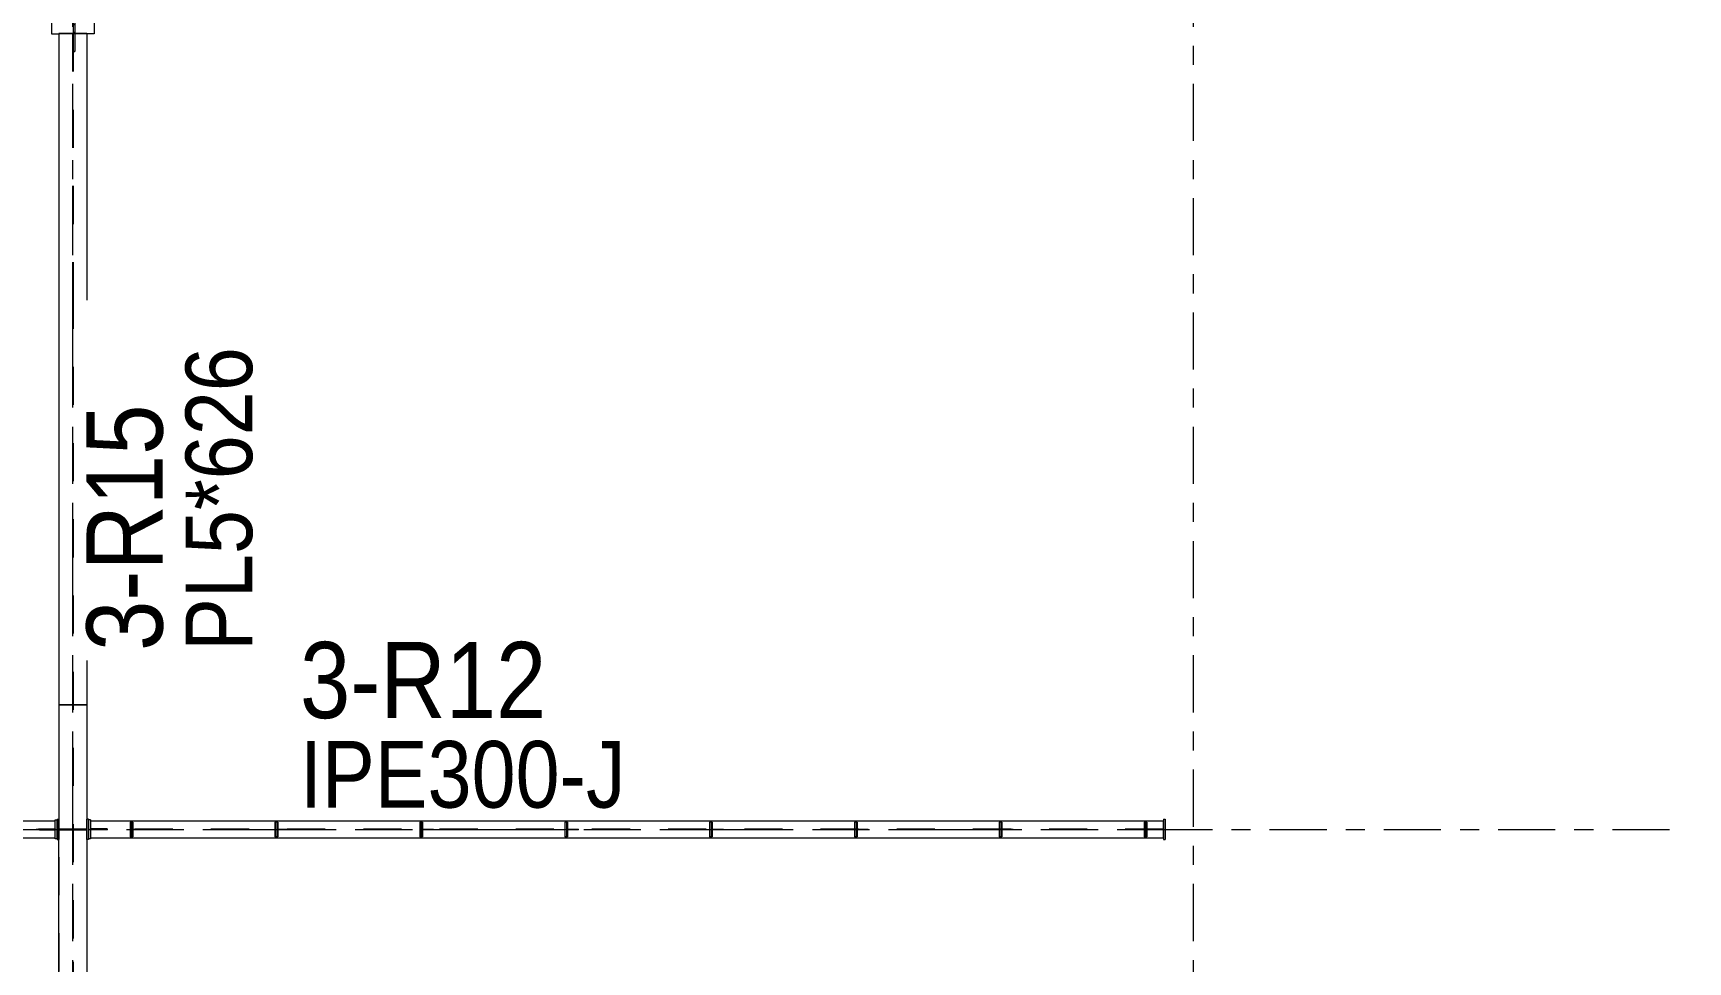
# Model space of a CAD drawing. Header units: millimetres. Extents: x -183 to 639, y -32 to 542.
# Drawn here: x -2.1 to 84.8, y 35.8 to 84.6 of the extents above; entities that cross this region are included whole.
import ezdxf

# ---------------------------------------------------------------- set-up
doc = ezdxf.new("R2010")
doc.units = ezdxf.units.MM
for name, pattern in [('XKITLINE00', [0]), ('XKITLINE02', [4, 2, -2]), ('XKITLINE03', [6, 3, -1, 1, -1])]:
    doc.linetypes.add(name, pattern=pattern)
for name, color, linetype, lineweight in [('Part', 2, 'Continuous', 0), ('PartMark', 7, 'Continuous', 0), ('S-grid', 1, 'Continuous', 0)]:
    doc.layers.add(name, color=color, linetype=linetype, lineweight=lineweight)
doc.styles.add('ARIAL', font='ARIAL.TTF')

# ---------------------------------------------------------------- blocks, each defined once
blk = doc.blocks.new('*A6')
at = {"layer": 'S-grid', "color": 1, "linetype": 'XKITLINE03', "lineweight": 0}
blk.add_line((58.824, -17.067), (58.824, 527.648), dxfattribs=at)
blk = doc.blocks.new('*A7')
at = {"layer": 'S-grid', "color": 1, "linetype": 'XKITLINE03', "lineweight": 0}
blk.add_line((0, -17.067), (0, 527.648), dxfattribs=at)
blk = doc.blocks.new('*A71')
at = {"layer": 'S-grid', "color": 1, "linetype": 'XKITLINE03', "lineweight": 0}
blk.add_line((-51.176, 42.794), (84.788, 42.794), dxfattribs=at)
blk = doc.blocks.new('*A139')
at = {"layer": 'Part', "color": 2, "linetype": 'XKITLINE00', "lineweight": 0}
for p, q in [((0.924, 43.235), (57.253, 43.235)), ((0.924, 42.353), (57.253, 42.353))]:
    blk.add_line(p, q, dxfattribs=at)
at = {"layer": 'Part', "color": 7, "linetype": 'XKITLINE02', "lineweight": 0}
for p, q in [((0.924, 43.235), (0.924, 42.353)), ((57.253, 42.813), (0.924, 42.813)), ((57.253, 42.775), (0.924, 42.775)), ((57.253, 42.353), (57.253, 43.235))]:
    blk.add_line(p, q, dxfattribs=at)
blk = doc.blocks.new('*A140')
at = {"layer": 'Part', "color": 2, "linetype": 'XKITLINE00', "lineweight": 0}
for p, q in [((-0.735, 49.338), (0.735, 49.338)), ((-0.735, 49.338), (-0.735, 43.324)), ((0.735, 49.338), (0.735, 43.324)), ((-0.735, 14.103), (-0.735, 42.265)), ((0.735, 42.265), (0.735, 14.103)), ((0.735, 14.103), (-0.735, 14.103))]:
    blk.add_line(p, q, dxfattribs=at)
at = {"layer": 'Part', "color": 7, "linetype": 'XKITLINE02', "lineweight": 0}
for p, q in [((-0.735, 43.324), (-0.735, 42.265)), ((0.735, 43.324), (0.735, 42.265))]:
    blk.add_line(p, q, dxfattribs=at)
blk = doc.blocks.new('*A141')
at = {"layer": 'Part', "color": 7, "linetype": 'XKITLINE02', "lineweight": 0}
for p, q in [((0.735, 49.338), (-0.735, 49.338)), ((-0.735, 49.338), (-0.735, 14.103)), ((0.735, 49.338), (0.735, 14.103)), ((0.735, 14.103), (-0.735, 14.103))]:
    blk.add_line(p, q, dxfattribs=at)
blk = doc.blocks.new('*A143')
at = {"layer": 'Part', "color": 2, "linetype": 'XKITLINE00', "lineweight": 0}
for p, q in [((18.357, 43.176), (18.217, 43.176)), ((18.217, 43.176), (18.217, 42.412)), ((18.246, 42.412), (18.246, 43.176)), ((18.357, 43.176), (18.357, 42.809)), ((18.357, 42.779), (18.357, 42.412)), ((18.357, 42.412), (18.217, 42.412))]:
    blk.add_line(p, q, dxfattribs=at)
at = {"layer": 'Part', "color": 7, "linetype": 'XKITLINE02', "lineweight": 0}
for p, q in [((18.328, 42.412), (18.328, 43.176)), ((18.357, 42.809), (18.357, 42.779))]:
    blk.add_line(p, q, dxfattribs=at)
blk = doc.blocks.new('*A144')
at = {"layer": 'Part', "color": 2, "linetype": 'XKITLINE00', "lineweight": 0}
for p, q in [((18.296, 42.779), (18.296, 42.809)), ((18.296, 42.809), (18.942, 42.809)), ((18.942, 42.779), (18.296, 42.779)), ((18.942, 42.779), (18.942, 42.809))]:
    blk.add_line(p, q, dxfattribs=at)
at = {"layer": 'Part', "color": 7, "linetype": 'XKITLINE02', "lineweight": 0}
blk.add_line((18.357, 42.779), (18.357, 42.809), dxfattribs=at)
blk = doc.blocks.new('*A145')
at = {"layer": 'Part', "color": 2, "linetype": 'XKITLINE00', "lineweight": 0}
for p, q in [((3.148, 43.176), (3.007, 43.176)), ((3.007, 43.176), (3.007, 42.412)), ((3.037, 42.412), (3.037, 43.176)), ((3.148, 43.176), (3.148, 42.809)), ((3.148, 42.779), (3.148, 42.412)), ((3.148, 42.412), (3.007, 42.412))]:
    blk.add_line(p, q, dxfattribs=at)
at = {"layer": 'Part', "color": 7, "linetype": 'XKITLINE02', "lineweight": 0}
for p, q in [((3.118, 42.412), (3.118, 43.176)), ((3.148, 42.809), (3.148, 42.779))]:
    blk.add_line(p, q, dxfattribs=at)
blk = doc.blocks.new('*A146')
at = {"layer": 'Part', "color": 2, "linetype": 'XKITLINE00', "lineweight": 0}
for p, q in [((3.086, 42.779), (3.086, 42.809)), ((3.086, 42.809), (3.733, 42.809)), ((3.733, 42.779), (3.086, 42.779)), ((3.733, 42.779), (3.733, 42.809))]:
    blk.add_line(p, q, dxfattribs=at)
at = {"layer": 'Part', "color": 7, "linetype": 'XKITLINE02', "lineweight": 0}
blk.add_line((3.148, 42.779), (3.148, 42.809), dxfattribs=at)
blk = doc.blocks.new('*A147')
at = {"layer": 'Part', "color": 2, "linetype": 'XKITLINE00', "lineweight": 0}
for p, q in [((41.172, 43.176), (41.032, 43.176)), ((41.032, 43.176), (41.032, 42.412)), ((41.061, 42.412), (41.061, 43.176)), ((41.172, 43.176), (41.172, 42.809)), ((41.172, 42.779), (41.172, 42.412)), ((41.172, 42.412), (41.032, 42.412))]:
    blk.add_line(p, q, dxfattribs=at)
at = {"layer": 'Part', "color": 7, "linetype": 'XKITLINE02', "lineweight": 0}
for p, q in [((41.143, 42.412), (41.143, 43.176)), ((41.172, 42.809), (41.172, 42.779))]:
    blk.add_line(p, q, dxfattribs=at)
blk = doc.blocks.new('*A148')
at = {"layer": 'Part', "color": 2, "linetype": 'XKITLINE00', "lineweight": 0}
for p, q in [((41.11, 42.779), (41.11, 42.809)), ((41.11, 42.809), (41.757, 42.809)), ((41.757, 42.779), (41.11, 42.779)), ((41.757, 42.779), (41.757, 42.809))]:
    blk.add_line(p, q, dxfattribs=at)
at = {"layer": 'Part', "color": 7, "linetype": 'XKITLINE02', "lineweight": 0}
blk.add_line((41.172, 42.779), (41.172, 42.809), dxfattribs=at)
blk = doc.blocks.new('*A149')
at = {"layer": 'Part', "color": 2, "linetype": 'XKITLINE00', "lineweight": 0}
for p, q in [((25.962, 43.176), (25.822, 43.176)), ((25.822, 43.176), (25.822, 42.412)), ((25.851, 42.412), (25.851, 43.176)), ((25.962, 43.176), (25.962, 42.809)), ((25.962, 42.779), (25.962, 42.412)), ((25.962, 42.412), (25.822, 42.412))]:
    blk.add_line(p, q, dxfattribs=at)
at = {"layer": 'Part', "color": 7, "linetype": 'XKITLINE02', "lineweight": 0}
for p, q in [((25.933, 42.412), (25.933, 43.176)), ((25.962, 42.809), (25.962, 42.779))]:
    blk.add_line(p, q, dxfattribs=at)
blk = doc.blocks.new('*A150')
at = {"layer": 'Part', "color": 2, "linetype": 'XKITLINE00', "lineweight": 0}
for p, q in [((25.901, 42.779), (25.901, 42.809)), ((25.901, 42.809), (26.547, 42.809)), ((26.547, 42.779), (25.901, 42.779)), ((26.547, 42.779), (26.547, 42.809))]:
    blk.add_line(p, q, dxfattribs=at)
at = {"layer": 'Part', "color": 7, "linetype": 'XKITLINE02', "lineweight": 0}
blk.add_line((25.962, 42.779), (25.962, 42.809), dxfattribs=at)
blk = doc.blocks.new('*A151')
at = {"layer": 'Part', "color": 2, "linetype": 'XKITLINE00', "lineweight": 0}
for p, q in [((33.567, 43.176), (33.427, 43.176)), ((33.427, 43.176), (33.427, 42.412)), ((33.456, 42.412), (33.456, 43.176)), ((33.567, 43.176), (33.567, 42.809)), ((33.567, 42.779), (33.567, 42.412)), ((33.567, 42.412), (33.427, 42.412))]:
    blk.add_line(p, q, dxfattribs=at)
at = {"layer": 'Part', "color": 7, "linetype": 'XKITLINE02', "lineweight": 0}
for p, q in [((33.538, 42.412), (33.538, 43.176)), ((33.567, 42.809), (33.567, 42.779))]:
    blk.add_line(p, q, dxfattribs=at)
blk = doc.blocks.new('*A152')
at = {"layer": 'Part', "color": 2, "linetype": 'XKITLINE00', "lineweight": 0}
for p, q in [((33.505, 42.779), (33.505, 42.809)), ((33.505, 42.809), (34.152, 42.809)), ((34.152, 42.779), (33.505, 42.779)), ((34.152, 42.779), (34.152, 42.809))]:
    blk.add_line(p, q, dxfattribs=at)
at = {"layer": 'Part', "color": 7, "linetype": 'XKITLINE02', "lineweight": 0}
blk.add_line((33.567, 42.779), (33.567, 42.809), dxfattribs=at)
blk = doc.blocks.new('*A159')
at = {"layer": 'Part', "color": 2, "linetype": 'XKITLINE00', "lineweight": 0}
for p, q in [((57.253, 43.324), (57.253, 42.265)), ((57.253, 43.324), (57.341, 43.324)), ((57.341, 43.324), (57.341, 42.265)), ((57.253, 42.265), (57.341, 42.265))]:
    blk.add_line(p, q, dxfattribs=at)
blk = doc.blocks.new('*A160')
at = {"layer": 'Part', "color": 2, "linetype": 'XKITLINE00', "lineweight": 0}
for p, q in [((48.715, 42.779), (48.715, 42.809)), ((48.715, 42.809), (49.362, 42.809)), ((49.362, 42.779), (48.715, 42.779)), ((49.362, 42.779), (49.362, 42.809))]:
    blk.add_line(p, q, dxfattribs=at)
at = {"layer": 'Part', "color": 7, "linetype": 'XKITLINE02', "lineweight": 0}
blk.add_line((48.777, 42.779), (48.777, 42.809), dxfattribs=at)
blk = doc.blocks.new('*A161')
at = {"layer": 'Part', "color": 2, "linetype": 'XKITLINE00', "lineweight": 0}
for p, q in [((48.777, 43.176), (48.637, 43.176)), ((48.637, 43.176), (48.637, 42.412)), ((48.666, 42.412), (48.666, 43.176)), ((48.777, 43.176), (48.777, 42.809)), ((48.777, 42.779), (48.777, 42.412)), ((48.777, 42.412), (48.637, 42.412))]:
    blk.add_line(p, q, dxfattribs=at)
at = {"layer": 'Part', "color": 7, "linetype": 'XKITLINE02', "lineweight": 0}
for p, q in [((48.748, 42.412), (48.748, 43.176)), ((48.777, 42.809), (48.777, 42.779))]:
    blk.add_line(p, q, dxfattribs=at)
blk = doc.blocks.new('*A162')
at = {"layer": 'Part', "color": 2, "linetype": 'XKITLINE00', "lineweight": 0}
for p, q in [((56.32, 42.779), (56.32, 42.809)), ((56.32, 42.809), (56.967, 42.809)), ((56.967, 42.779), (56.32, 42.779)), ((56.967, 42.779), (56.967, 42.809))]:
    blk.add_line(p, q, dxfattribs=at)
at = {"layer": 'Part', "color": 7, "linetype": 'XKITLINE02', "lineweight": 0}
blk.add_line((56.382, 42.779), (56.382, 42.809), dxfattribs=at)
blk = doc.blocks.new('*A163')
at = {"layer": 'Part', "color": 2, "linetype": 'XKITLINE00', "lineweight": 0}
for p, q in [((56.382, 43.176), (56.241, 43.176)), ((56.241, 43.176), (56.241, 42.412)), ((56.271, 42.412), (56.271, 43.176)), ((56.382, 43.176), (56.382, 42.809)), ((56.382, 42.779), (56.382, 42.412)), ((56.382, 42.412), (56.241, 42.412))]:
    blk.add_line(p, q, dxfattribs=at)
at = {"layer": 'Part', "color": 7, "linetype": 'XKITLINE02', "lineweight": 0}
for p, q in [((56.353, 42.412), (56.353, 43.176)), ((56.382, 42.809), (56.382, 42.779))]:
    blk.add_line(p, q, dxfattribs=at)
blk = doc.blocks.new('*A165')
at = {"layer": 'Part', "color": 7, "linetype": 'XKITLINE02', "lineweight": 0}
for p, q in [((0.015, 71.074), (-0.015, 71.074)), ((-0.015, 71.074), (0.015, 71.074)), ((-0.015, 71.074), (-0.015, 35.838)), ((0.015, 71.074), (0.015, 35.838)), ((-0.015, 35.838), (0.015, 35.838)), ((0.015, 35.838), (-0.015, 35.838))]:
    blk.add_line(p, q, dxfattribs=at)
blk = doc.blocks.new('*A166')
at = {"layer": 'Part', "color": 2, "linetype": 'XKITLINE00', "lineweight": 0}
for p, q in [((-0.735, 84.574), (0.735, 84.574)), ((-0.735, 84.574), (-0.735, 49.338)), ((0.735, 84.574), (0.735, 70.574)), ((0.735, 51.663), (0.735, 49.338)), ((0.735, 49.338), (-0.735, 49.338))]:
    blk.add_line(p, q, dxfattribs=at)
blk = doc.blocks.new('*A167')
at = {"layer": 'Part', "color": 7, "linetype": 'XKITLINE02', "lineweight": 0}
for p, q in [((0.735, 84.574), (-0.735, 84.574)), ((-0.735, 84.574), (-0.735, 49.338)), ((0.735, 84.574), (0.735, 70.574)), ((0.735, 51.663), (0.735, 49.338)), ((0.735, 49.338), (-0.735, 49.338))]:
    blk.add_line(p, q, dxfattribs=at)
blk = doc.blocks.new('*A168')
at = {"layer": 'Part', "color": 7, "linetype": 'XKITLINE02', "lineweight": 0}
for p, q in [((0.015, 84.574), (-0.015, 84.574)), ((-0.015, 84.574), (0.015, 84.574)), ((-0.015, 84.574), (-0.015, 71.074)), ((0.015, 84.574), (0.015, 71.074)), ((-0.015, 71.074), (0.015, 71.074)), ((0.015, 71.074), (-0.015, 71.074))]:
    blk.add_line(p, q, dxfattribs=at)
blk = doc.blocks.new('*A171')
at = {"layer": 'Part', "color": 7, "linetype": 'XKITLINE02', "lineweight": 0}
for p, q in [((0.015, 85.126), (0.015, 84.632)), ((0.103, 85.126), (0.015, 85.126)), ((0.103, 85.038), (0.015, 85.038)), ((0.103, 84.632), (0.015, 84.632)), ((0.015, 84.632), (0.103, 84.632)), ((0.015, 84.574), (0.015, 83.632)), ((0.103, 85.126), (0.103, 84.632)), ((0.103, 84.574), (0.103, 83.632)), ((0.103, 83.632), (0.015, 83.632)), ((0.015, 83.632), (0.103, 83.632))]:
    blk.add_line(p, q, dxfattribs=at)
at = {"layer": 'Part', "color": 2, "linetype": 'XKITLINE00', "lineweight": 0}
for p, q in [((0.015, 84.632), (0.015, 84.574)), ((0.103, 84.632), (0.103, 84.574))]:
    blk.add_line(p, q, dxfattribs=at)
blk = doc.blocks.new('*A227')
at = {"layer": 'Part', "color": 7, "linetype": 'XKITLINE02', "lineweight": 0}
for p, q in [((0.015, 35.838), (-0.015, 35.838)), ((-0.015, 35.838), (0.015, 35.838)), ((-0.015, 35.838), (-0.015, 0.603)), ((0.015, 35.838), (0.015, 0.603)), ((-0.015, 0.603), (0.015, 0.603)), ((0.015, 0.603), (-0.015, 0.603))]:
    blk.add_line(p, q, dxfattribs=at)
blk = doc.blocks.new('*A234')
at = {"layer": 'Part', "color": 2, "linetype": 'XKITLINE00', "lineweight": 0}
for p, q in [((-33.934, 42.353), (-33.934, 43.235)), ((-33.934, 43.235), (-0.924, 43.235)), ((-33.934, 42.353), (-0.924, 42.353))]:
    blk.add_line(p, q, dxfattribs=at)
at = {"layer": 'Part', "color": 7, "linetype": 'XKITLINE02', "lineweight": 0}
for p, q in [((-33.934, 43.235), (-33.928, 43.235)), ((-33.928, 43.235), (-33.928, 42.813)), ((-33.928, 42.813), (-0.924, 42.813)), ((-0.924, 42.775), (-33.928, 42.775)), ((-33.928, 42.775), (-33.928, 42.353)), ((-33.754, 42.813), (-33.754, 43.235)), ((-33.754, 43.235), (-33.749, 43.235)), ((-33.754, 42.353), (-33.754, 42.775)), ((-33.749, 43.235), (-33.749, 42.353)), ((-0.924, 42.353), (-0.924, 43.235)), ((-33.928, 42.353), (-33.934, 42.353)), ((-33.749, 42.353), (-33.754, 42.353))]:
    blk.add_line(p, q, dxfattribs=at)
blk = doc.blocks.new('*A235')
at = {"layer": 'Part', "color": 2, "linetype": 'XKITLINE00', "lineweight": 0}
for p, q in [((-0.824, 43.324), (-0.735, 43.324)), ((-0.824, 43.324), (-0.824, 42.265)), ((-0.735, 42.265), (-0.735, 43.324)), ((-0.824, 42.265), (-0.735, 42.265))]:
    blk.add_line(p, q, dxfattribs=at)
blk = doc.blocks.new('*A236')
at = {"layer": 'Part', "color": 7, "linetype": 'XKITLINE02', "lineweight": 0}
for p, q in [((-1.801, 42.818), (-0.924, 42.818)), ((-1.801, 42.818), (-1.801, 42.771)), ((-0.924, 42.771), (-1.801, 42.771)), ((-1.787, 42.771), (-1.787, 42.818)), ((-1.011, 42.771), (-1.011, 42.818)), ((-0.983, 42.771), (-0.983, 42.818)), ((-0.924, 42.818), (-0.924, 42.771))]:
    blk.add_line(p, q, dxfattribs=at)
blk = doc.blocks.new('*A237')
at = {"layer": 'Part', "color": 7, "linetype": 'XKITLINE02', "lineweight": 0}
for p, q in [((-0.735, 42.824), (-0.015, 42.824)), ((-0.735, 42.765), (-0.735, 42.824)), ((-0.015, 42.765), (-0.735, 42.765)), ((-0.103, 42.824), (-0.103, 42.765)), ((-0.015, 42.824), (-0.015, 42.765))]:
    blk.add_line(p, q, dxfattribs=at)
blk = doc.blocks.new('*A240')
at = {"layer": 'Part', "color": 2, "linetype": 'XKITLINE00', "lineweight": 0}
for p, q in [((-0.924, 42.294), (-0.924, 43.294)), ((-0.924, 43.294), (-0.835, 43.294)), ((-0.835, 43.294), (-0.835, 42.294)), ((-0.835, 42.294), (-0.924, 42.294))]:
    blk.add_line(p, q, dxfattribs=at)
blk = doc.blocks.new('*A241')
at = {"layer": 'Part', "color": 2, "linetype": 'XKITLINE00', "lineweight": 0}
for p, q in [((-1.758, 42.818), (-0.924, 42.818)), ((-1.758, 42.771), (-1.758, 42.818)), ((-1.758, 42.771), (-0.924, 42.771)), ((-1.041, 42.818), (-1.041, 42.771)), ((-0.924, 42.818), (-0.924, 42.771))]:
    blk.add_line(p, q, dxfattribs=at)
at = {"layer": 'Part', "color": 7, "linetype": 'XKITLINE02', "lineweight": 0}
for p, q in [((-1.743, 42.771), (-1.743, 42.818)), ((-1.011, 42.771), (-1.011, 42.818))]:
    blk.add_line(p, q, dxfattribs=at)
blk = doc.blocks.new('*A280')
at = {"layer": 'Part', "color": 2, "linetype": 'XKITLINE00', "lineweight": 0}
for p, q in [((0.824, 43.324), (0.735, 43.324)), ((0.735, 42.265), (0.735, 43.324)), ((0.824, 43.324), (0.824, 42.265)), ((0.824, 42.265), (0.735, 42.265))]:
    blk.add_line(p, q, dxfattribs=at)
blk = doc.blocks.new('*A281')
at = {"layer": 'Part', "color": 7, "linetype": 'XKITLINE02', "lineweight": 0}
for p, q in [((0.924, 42.771), (0.924, 42.818)), ((0.924, 42.818), (1.758, 42.818)), ((1.758, 42.771), (0.924, 42.771)), ((1.011, 42.771), (1.011, 42.818)), ((1.041, 42.771), (1.041, 42.818)), ((1.744, 42.818), (1.744, 42.771)), ((1.758, 42.771), (1.758, 42.818))]:
    blk.add_line(p, q, dxfattribs=at)
blk = doc.blocks.new('*A282')
at = {"layer": 'Part', "color": 7, "linetype": 'XKITLINE02', "lineweight": 0}
for p, q in [((0.015, 42.824), (0.735, 42.824)), ((0.015, 42.765), (0.015, 42.824)), ((0.735, 42.765), (0.015, 42.765)), ((0.103, 42.824), (0.103, 42.765)), ((0.735, 42.824), (0.735, 42.765))]:
    blk.add_line(p, q, dxfattribs=at)
blk = doc.blocks.new('*A283')
at = {"layer": 'Part', "color": 2, "linetype": 'XKITLINE00', "lineweight": 0}
for p, q in [((0.924, 43.294), (0.835, 43.294)), ((0.835, 42.294), (0.835, 43.294)), ((0.924, 43.294), (0.924, 42.294)), ((0.924, 42.294), (0.835, 42.294))]:
    blk.add_line(p, q, dxfattribs=at)
blk = doc.blocks.new('*A284')
at = {"layer": 'Part', "color": 2, "linetype": 'XKITLINE00', "lineweight": 0}
for p, q in [((0.924, 42.771), (0.924, 42.818)), ((1.798, 42.818), (0.924, 42.818)), ((1.798, 42.771), (0.924, 42.771)), ((0.995, 42.818), (0.995, 42.771)), ((1.798, 42.818), (1.801, 42.818)), ((1.798, 42.771), (1.798, 42.818)), ((1.801, 42.771), (1.798, 42.771)), ((1.801, 42.818), (1.801, 42.771))]:
    blk.add_line(p, q, dxfattribs=at)
at = {"layer": 'Part', "color": 7, "linetype": 'XKITLINE02', "lineweight": 0}
blk.add_line((1.011, 42.771), (1.011, 42.818), dxfattribs=at)
blk = doc.blocks.new('*A292')
at = {"layer": 'Part', "color": 2, "linetype": 'XKITLINE00', "lineweight": 0}
for p, q in [((-0.735, 42.824), (-0.735, 42.765)), ((-0.735, 42.824), (0.735, 42.824)), ((-0.735, 42.765), (0.735, 42.765)), ((0.735, 42.765), (0.735, 42.824))]:
    blk.add_line(p, q, dxfattribs=at)
at = {"layer": 'Part', "color": 7, "linetype": 'XKITLINE02', "lineweight": 0}
for p, q in [((-0.647, 42.765), (-0.647, 42.824)), ((0.647, 42.824), (0.647, 42.765))]:
    blk.add_line(p, q, dxfattribs=at)
blk = doc.blocks.new('*A295')
at = {"layer": 'Part', "color": 2, "linetype": 'XKITLINE00', "lineweight": 0}
for p, q in [((-1.118, 85.735), (-0.735, 85.735)), ((-1.118, 85.735), (-1.118, 85.676)), ((1.118, 85.735), (0.735, 85.735)), ((1.118, 85.735), (1.118, 85.676)), ((-1.118, 84.618), (-1.118, 84.559)), ((-1.118, 84.559), (-0.735, 84.559)), ((1.118, 84.559), (0.735, 84.559)), ((1.118, 84.618), (1.118, 84.559))]:
    blk.add_line(p, q, dxfattribs=at)
at = {"layer": 'Part', "color": 7, "linetype": 'XKITLINE02', "lineweight": 0}
for p, q in [((-1.118, 85.676), (-1.118, 84.618)), ((0.735, 85.735), (-0.735, 85.735)), ((1.118, 85.676), (1.118, 84.618)), ((0.735, 84.559), (-0.735, 84.559))]:
    blk.add_line(p, q, dxfattribs=at)
blk = doc.blocks.new('*A306')
at = {"layer": 'Part', "color": 2, "linetype": 'XKITLINE00', "lineweight": 0}
for p, q in [((10.753, 43.176), (10.612, 43.176)), ((10.612, 43.176), (10.612, 42.412)), ((10.641, 42.412), (10.641, 43.176)), ((10.753, 43.176), (10.753, 42.809)), ((10.753, 42.779), (10.753, 42.412)), ((10.753, 42.412), (10.612, 42.412))]:
    blk.add_line(p, q, dxfattribs=at)
at = {"layer": 'Part', "color": 7, "linetype": 'XKITLINE02', "lineweight": 0}
for p, q in [((10.723, 42.412), (10.723, 43.176)), ((10.753, 42.809), (10.753, 42.779))]:
    blk.add_line(p, q, dxfattribs=at)
blk = doc.blocks.new('*A307')
at = {"layer": 'Part', "color": 2, "linetype": 'XKITLINE00', "lineweight": 0}
for p, q in [((10.691, 42.779), (10.691, 42.809)), ((10.691, 42.809), (11.338, 42.809)), ((11.338, 42.779), (10.691, 42.779)), ((11.338, 42.779), (11.338, 42.809))]:
    blk.add_line(p, q, dxfattribs=at)
at = {"layer": 'Part', "color": 7, "linetype": 'XKITLINE02', "lineweight": 0}
blk.add_line((10.753, 42.779), (10.753, 42.809), dxfattribs=at)
blk = doc.blocks.new('*A1680')
at = {"layer": 'PartMark', "color": 7, "style": 'ARIAL', "width": 0.85}
blk.add_text('PL5*626', height=3.5, rotation=90.00021, dxfattribs=at).set_placement((9.415, 52.163))
at = {"layer": 'PartMark', "color": 3, "style": 'ARIAL', "width": 0.85}
blk.add_text('3-R15', height=4, rotation=90.00021, dxfattribs=at).set_placement((4.715, 52.163))
blk = doc.blocks.new('*A1688')
at = {"layer": 'PartMark', "color": 3, "style": 'ARIAL', "width": 0.85}
blk.add_text('3-R12', height=4, dxfattribs=at).set_placement((11.924, 48.635))
at = {"layer": 'PartMark', "color": 7, "style": 'ARIAL', "width": 0.85}
blk.add_text('IPE300-J', height=3.5, dxfattribs=at).set_placement((11.924, 43.935))

msp = doc.modelspace()

# ---------------------------------------------------------------- block references
at = {"lineweight": 0}
for name in ['*A7', '*A6', '*A295', '*A166', '*A167', '*A168', '*A171', '*A165', '*A1680', '*A1688', '*A140', '*A141', '*A71', '*A234', '*A236', '*A241', '*A240', '*A235', '*A237', '*A292', '*A282', '*A280', '*A283', '*A139', '*A281', '*A284', '*A145', '*A146', '*A306', '*A307', '*A143', '*A144', '*A149', '*A150', '*A151', '*A152', '*A147', '*A148', '*A161', '*A160', '*A163', '*A162', '*A159', '*A227']:
    msp.add_blockref(name, (0, 0), dxfattribs=at)

doc.saveas('drawing.dxf')
